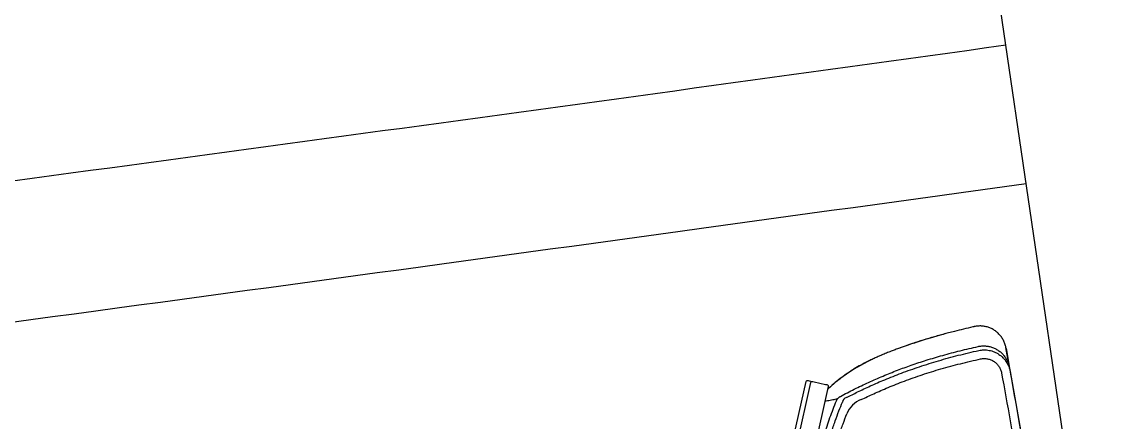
# Model space of a CAD drawing. Header units: inches. Extents: x 343 to 3010, y 5135 to 6248.
# Drawn here: x 1559.72 to 1591.15, y 5529.1 to 5540.54 of the extents above; entities that cross this region are included whole.
import ezdxf

# ---------------------------------------------------------------- set-up
doc = ezdxf.new("R2010")
doc.units = ezdxf.units.IN
doc.header["$LTSCALE"] = 10
doc.header["$MEASUREMENT"] = 0
doc.layers.add('app-u4', color=7, linetype='Continuous')
doc.styles.get("Standard").update_dxf_attribs({"font": 'arial.ttf'})

# ---------------------------------------------------------------- blocks, each defined once
blk = doc.blocks.new('A$C528554C7')
at = {"ltscale": 4}
for p, q in [((0.88, 1.442), (0.88, 17.409)), ((0.88, 0.77), (0.88, 1.345))]:
    blk.add_line(p, q, dxfattribs=at)
for centre, radius, start, end in [((5.104, 2.162), 0.679, 279.3099, 329.8589), ((5.602, 1.527), 0.167, 276.7607, 339.0082)]:
    blk.add_arc(centre, radius, start, end, dxfattribs=at)
for points, knots in [([(0.88, 1.345), (0.88, 1.356), (0.88, 1.366), (0.88, 1.377), (0.88, 1.388), (0.88, 1.399), (0.88, 1.409), (0.88, 1.42), (0.88, 1.431), (0.88, 1.442), (0.88, 2.367), (0.88, 3.292), (0.88, 4.217), (0.88, 5.065), (0.88, 5.913), (0.88, 6.762), (0.88, 7.649), (0.88, 8.538), (0.88, 9.426)], [0, 0, 0, 0, 1, 1, 1, 2, 2, 2, 3, 3, 3, 4, 4, 4, 5, 5, 5, 6, 6, 6, 6]), ([(1.128, 1.441), (1.125, 2.366), (1.122, 3.291), (1.118, 4.216), (1.114, 5.064), (1.11, 5.912), (1.107, 6.761), (1.103, 7.649), (1.101, 8.537), (1.101, 9.426)], [0, 0, 0, 0, 1, 1, 1, 2, 2, 2, 3, 3, 3, 3]), ([(7.725, 9.426), (7.725, 9.225), (7.722, 9.024), (7.715, 8.823), (7.708, 8.627), (7.698, 8.431), (7.685, 8.236), (7.672, 8.044), (7.655, 7.853), (7.635, 7.662), (7.615, 7.475), (7.592, 7.289), (7.566, 7.103), (7.54, 6.921), (7.511, 6.738), (7.478, 6.556), (7.446, 6.377), (7.41, 6.199), (7.371, 6.021), (7.333, 5.846), (7.291, 5.672), (7.246, 5.498), (7.202, 5.326), (7.154, 5.156), (7.103, 4.987), (7.052, 4.818), (6.998, 4.649), (6.941, 4.482), (6.884, 4.317), (6.824, 4.152), (6.761, 3.99), (6.701, 3.833), (6.637, 3.677), (6.571, 3.523), (6.508, 3.378), (6.443, 3.234), (6.376, 3.091), (6.315, 2.962), (6.252, 2.835), (6.188, 2.709), (6.13, 2.597), (6.072, 2.487), (6.012, 2.376), (5.958, 2.277), (5.902, 2.179), (5.846, 2.081), (5.795, 1.994), (5.744, 1.907), (5.691, 1.821)], [0, 0, 0, 0, 1, 1, 1, 2, 2, 2, 3, 3, 3, 4, 4, 4, 5, 5, 5, 6, 6, 6, 7, 7, 7, 8, 8, 8, 9, 9, 9, 10, 10, 10, 11, 11, 11, 12, 12, 12, 13, 13, 13, 14, 14, 14, 15, 15, 15, 16, 16, 16, 16]), ([(7.945, 9.426), (7.945, 9.222), (7.942, 9.019), (7.935, 8.816), (7.928, 8.618), (7.918, 8.419), (7.905, 8.221), (7.891, 8.027), (7.875, 7.833), (7.855, 7.64), (7.835, 7.45), (7.812, 7.261), (7.786, 7.073), (7.76, 6.887), (7.73, 6.703), (7.697, 6.518), (7.665, 6.336), (7.629, 6.155), (7.59, 5.974), (7.552, 5.796), (7.51, 5.619), (7.465, 5.442), (7.42, 5.269), (7.372, 5.095), (7.321, 4.923), (7.27, 4.75), (7.215, 4.579), (7.157, 4.409), (7.1, 4.241), (7.04, 4.074), (6.976, 3.908), (6.915, 3.748), (6.851, 3.589), (6.784, 3.432), (6.721, 3.285), (6.656, 3.138), (6.588, 2.993), (6.527, 2.862), (6.464, 2.732), (6.399, 2.604), (6.341, 2.489), (6.282, 2.377), (6.221, 2.265), (6.167, 2.164), (6.111, 2.063), (6.054, 1.964), (6.003, 1.875), (5.952, 1.787), (5.899, 1.699), (5.852, 1.621), (5.805, 1.544), (5.757, 1.468)], [0, 0, 0, 0, 1, 1, 1, 2, 2, 2, 3, 3, 3, 4, 4, 4, 5, 5, 5, 6, 6, 6, 7, 7, 7, 8, 8, 8, 9, 9, 9, 10, 10, 10, 11, 11, 11, 12, 12, 12, 13, 13, 13, 14, 14, 14, 15, 15, 15, 16, 16, 16, 17, 17, 17, 17]), ([(6.754, 2.939), (6.722, 2.872), (6.691, 2.805), (6.658, 2.738), (6.585, 2.588), (6.509, 2.438), (6.431, 2.29), (6.351, 2.14), (6.269, 1.992), (6.185, 1.845), (6.099, 1.695), (6.011, 1.548), (5.919, 1.402)], [0, 0, 0, 0, 1, 1, 1, 2, 2, 2, 3, 3, 3, 4, 4, 4, 4]), ([(7.225, 2.534), (7.251, 2.503), (7.259, 2.462), (7.241, 2.419), (7.241, 2.419), (6.55, 0.765), (6.55, 0.765), (6.533, 0.723), (6.499, 0.738), (6.457, 0.755), (6.457, 0.755), (6.142, 0.886), (6.142, 0.886), (6.1, 0.903), (6.066, 0.917), (6.084, 0.959), (6.084, 0.959), (6.801, 2.701), (6.801, 2.701)], [0, 0, 0, 0, 1, 1, 1, 2, 2, 2, 3, 3, 3, 4, 4, 4, 5, 5, 5, 6, 6, 6, 6]), ([(7.412, 2.462), (7.412, 2.462), (6.678, 0.713), (6.678, 0.713), (6.661, 0.671), (6.627, 0.686), (6.585, 0.703), (6.585, 0.703), (6.494, 0.741), (6.494, 0.741)], [0, 0, 0, 0, 1, 1, 1, 2, 2, 2, 3, 3, 3, 3]), ([(0.88, 1.442), (0.88, 1.458), (0.88, 1.474), (0.88, 1.49), (0.88, 1.544), (0.88, 1.598), (0.88, 1.652)], [0, 0, 0, 0, 1, 1, 1, 2, 2, 2, 2]), ([(1.659, 0.693), (1.634, 0.692), (1.609, 0.692), (1.584, 0.694), (1.559, 0.695), (1.534, 0.699), (1.509, 0.703), (1.484, 0.707), (1.459, 0.711), (1.435, 0.718), (1.411, 0.725), (1.387, 0.733), (1.363, 0.742), (1.34, 0.75), (1.317, 0.76), (1.294, 0.772), (1.272, 0.783), (1.25, 0.795), (1.229, 0.809), (1.207, 0.822), (1.187, 0.837), (1.167, 0.852), (1.148, 0.867), (1.128, 0.884), (1.11, 0.902), (1.092, 0.919), (1.075, 0.937), (1.059, 0.957), (1.042, 0.976), (1.027, 0.995), (1.013, 1.016), (0.998, 1.037), (0.985, 1.058), (0.973, 1.08), (0.961, 1.102), (0.95, 1.125), (0.94, 1.148), (0.93, 1.171), (0.921, 1.195), (0.914, 1.219), (0.907, 1.243), (0.9, 1.267), (0.895, 1.292), (0.89, 1.316), (0.887, 1.341), (0.884, 1.366), (0.882, 1.392), (0.88, 1.417), (0.88, 1.442)], [0, 0, 0, 0, 1, 1, 1, 2, 2, 2, 3, 3, 3, 4, 4, 4, 5, 5, 5, 6, 6, 6, 7, 7, 7, 8, 8, 8, 9, 9, 9, 10, 10, 10, 11, 11, 11, 12, 12, 12, 13, 13, 13, 14, 14, 14, 15, 15, 15, 16, 16, 16, 16]), ([(1.659, 0.578), (1.642, 0.577), (1.624, 0.577), (1.607, 0.578), (1.589, 0.578), (1.572, 0.579), (1.554, 0.581), (1.537, 0.582), (1.52, 0.585), (1.503, 0.588), (1.486, 0.591), (1.469, 0.595), (1.451, 0.598), (1.434, 0.602), (1.418, 0.608), (1.401, 0.613), (1.384, 0.618), (1.368, 0.624), (1.352, 0.63), (1.336, 0.637), (1.32, 0.644), (1.304, 0.651), (1.288, 0.66), (1.273, 0.667), (1.257, 0.676), (1.242, 0.685), (1.227, 0.694), (1.213, 0.704), (1.198, 0.713), (1.184, 0.723), (1.17, 0.734), (1.156, 0.745), (1.143, 0.756), (1.13, 0.768), (1.117, 0.78), (1.105, 0.792), (1.092, 0.804), (1.08, 0.817), (1.068, 0.83), (1.057, 0.843), (1.046, 0.857), (1.035, 0.87), (1.025, 0.885), (1.014, 0.899), (1.004, 0.914), (0.995, 0.928), (0.986, 0.943), (0.977, 0.959), (0.969, 0.974), (0.96, 0.989), (0.953, 1.005), (0.946, 1.022), (0.939, 1.037), (0.932, 1.053), (0.926, 1.07), (0.92, 1.086), (0.914, 1.103), (0.91, 1.12), (0.905, 1.137), (0.9, 1.154), (0.897, 1.171), (0.893, 1.188), (0.89, 1.206), (0.888, 1.223), (0.885, 1.24), (0.883, 1.258), (0.882, 1.275), (0.881, 1.293), (0.88, 1.31), (0.88, 1.328)], [0, 0, 0, 0, 1, 1, 1, 2, 2, 2, 3, 3, 3, 4, 4, 4, 5, 5, 5, 6, 6, 6, 7, 7, 7, 8, 8, 8, 9, 9, 9, 10, 10, 10, 11, 11, 11, 12, 12, 12, 13, 13, 13, 14, 14, 14, 15, 15, 15, 16, 16, 16, 17, 17, 17, 18, 18, 18, 19, 19, 19, 20, 20, 20, 21, 21, 21, 22, 22, 22, 23, 23, 23, 23]), ([(0.88, 1.328), (0.88, 1.324), (0.88, 1.32), (0.88, 1.316), (0.88, 1.312), (0.88, 1.308), (0.88, 1.304), (0.88, 1.299), (0.88, 1.296), (0.88, 1.291), (0.88, 1.287), (0.88, 1.283), (0.88, 1.278), (0.88, 1.273), (0.88, 1.269), (0.88, 1.264), (0.88, 1.259), (0.88, 1.254), (0.88, 1.249), (0.88, 1.244), (0.88, 1.239), (0.88, 1.233), (0.88, 1.228), (0.88, 1.223), (0.88, 1.217), (0.88, 1.211), (0.88, 1.205), (0.88, 1.199), (0.88, 1.193), (0.88, 1.186), (0.88, 1.18), (0.88, 1.173), (0.88, 1.166), (0.88, 1.16), (0.88, 1.152), (0.88, 1.145), (0.88, 1.138), (0.88, 1.131), (0.88, 1.123), (0.88, 1.115), (0.88, 1.107), (0.88, 1.099), (0.88, 1.091), (0.88, 1.082), (0.88, 1.073), (0.88, 1.065), (0.88, 1.055), (0.88, 1.046), (0.88, 1.037), (0.88, 1.027), (0.88, 1.017), (0.88, 1.008), (0.88, 0.997), (0.88, 0.987), (0.88, 0.976), (0.88, 0.965), (0.88, 0.955), (0.88, 0.943), (0.88, 0.931), (0.88, 0.92), (0.88, 0.909), (0.88, 0.896), (0.88, 0.884), (0.88, 0.872), (0.88, 0.86), (0.88, 0.847), (0.88, 0.836), (0.88, 0.823), (0.88, 0.812), (0.88, 0.799), (0.88, 0.789), (0.88, 0.777), (0.88, 0.771), (0.88, 0.767), (0.88, 0.764), (0.88, 0.753), (0.88, 0.751), (0.88, 0.749), (0.88, 0.748)], [0, 0, 0, 0, 1, 1, 1, 2, 2, 2, 3, 3, 3, 4, 4, 4, 5, 5, 5, 6, 6, 6, 7, 7, 7, 8, 8, 8, 9, 9, 9, 10, 10, 10, 11, 11, 11, 12, 12, 12, 13, 13, 13, 14, 14, 14, 15, 15, 15, 16, 16, 16, 17, 17, 17, 18, 18, 18, 19, 19, 19, 20, 20, 20, 21, 21, 21, 22, 22, 22, 23, 23, 23, 24, 24, 24, 25, 25, 25, 26, 26, 26, 26]), ([(1.648, 0.94), (1.632, 0.94), (1.615, 0.94), (1.598, 0.941), (1.582, 0.942), (1.565, 0.944), (1.548, 0.947), (1.532, 0.95), (1.515, 0.953), (1.499, 0.957), (1.483, 0.962), (1.467, 0.967), (1.451, 0.973), (1.436, 0.979), (1.42, 0.985), (1.405, 0.993), (1.39, 1.001), (1.376, 1.009), (1.361, 1.018), (1.347, 1.027), (1.334, 1.037), (1.32, 1.047), (1.307, 1.057), (1.294, 1.068), (1.282, 1.08), (1.27, 1.092), (1.259, 1.105), (1.248, 1.117), (1.237, 1.129), (1.227, 1.143), (1.217, 1.157), (1.207, 1.171), (1.199, 1.185), (1.19, 1.2), (1.182, 1.214), (1.175, 1.23), (1.169, 1.245), (1.162, 1.261), (1.156, 1.276), (1.151, 1.292), (1.146, 1.308), (1.142, 1.325), (1.138, 1.341), (1.135, 1.357), (1.132, 1.374), (1.131, 1.391), (1.129, 1.408), (1.128, 1.424), (1.128, 1.441)], [0, 0, 0, 0, 1, 1, 1, 2, 2, 2, 3, 3, 3, 4, 4, 4, 5, 5, 5, 6, 6, 6, 7, 7, 7, 8, 8, 8, 9, 9, 9, 10, 10, 10, 11, 11, 11, 12, 12, 12, 13, 13, 13, 14, 14, 14, 15, 15, 15, 16, 16, 16, 16]), ([(5.214, 1.492), (5.088, 1.456), (4.961, 1.421), (4.834, 1.389), (4.689, 1.352), (4.545, 1.317), (4.399, 1.284), (4.236, 1.248), (4.072, 1.215), (3.907, 1.185), (3.729, 1.152), (3.55, 1.122), (3.371, 1.096), (3.186, 1.069), (3.001, 1.045), (2.815, 1.025), (2.624, 1.004), (2.433, 0.987), (2.241, 0.974), (2.044, 0.959), (1.846, 0.948), (1.648, 0.94)], [0, 0, 0, 0, 1, 1, 1, 2, 2, 2, 3, 3, 3, 4, 4, 4, 5, 5, 5, 6, 6, 6, 7, 7, 7, 7]), ([(5.622, 1.362), (5.508, 1.326), (5.394, 1.292), (5.28, 1.259), (5.151, 1.223), (5.023, 1.187), (4.893, 1.154), (4.747, 1.116), (4.6, 1.081), (4.452, 1.049), (4.286, 1.012), (4.12, 0.977), (3.952, 0.946), (3.771, 0.912), (3.589, 0.882), (3.407, 0.856), (3.219, 0.827), (3.031, 0.803), (2.842, 0.782), (2.649, 0.761), (2.454, 0.743), (2.26, 0.728), (2.06, 0.713), (1.86, 0.701), (1.659, 0.693)], [0, 0, 0, 0, 1, 1, 1, 2, 2, 2, 3, 3, 3, 4, 4, 4, 5, 5, 5, 6, 6, 6, 7, 7, 7, 8, 8, 8, 8]), ([(5.785, 1.297), (5.644, 1.25), (5.501, 1.206), (5.358, 1.164), (5.214, 1.122), (5.069, 1.082), (4.924, 1.044), (4.776, 1.006), (4.628, 0.97), (4.48, 0.937), (4.337, 0.904), (4.194, 0.874), (4.05, 0.846), (3.912, 0.819), (3.773, 0.794), (3.633, 0.772), (3.485, 0.748), (3.337, 0.726), (3.188, 0.707), (3.025, 0.685), (2.863, 0.667), (2.7, 0.651), (2.528, 0.634), (2.356, 0.619), (2.184, 0.607), (2.009, 0.595), (1.834, 0.585), (1.659, 0.578)], [0, 0, 0, 0, 1, 1, 1, 2, 2, 2, 3, 3, 3, 4, 4, 4, 5, 5, 5, 6, 6, 6, 7, 7, 7, 8, 8, 8, 9, 9, 9, 9]), ([(5.919, 1.402), (5.917, 1.397), (5.914, 1.392), (5.91, 1.388), (5.907, 1.383), (5.904, 1.38), (5.901, 1.376), (5.898, 1.372), (5.894, 1.368), (5.891, 1.364), (5.888, 1.361), (5.885, 1.358), (5.882, 1.355), (5.878, 1.352), (5.875, 1.349), (5.872, 1.346), (5.869, 1.343), (5.865, 1.34), (5.862, 1.337), (5.858, 1.335), (5.855, 1.332), (5.851, 1.33), (5.848, 1.327), (5.844, 1.325), (5.84, 1.322), (5.836, 1.32), (5.832, 1.318), (5.828, 1.315), (5.824, 1.313), (5.82, 1.31), (5.815, 1.308), (5.81, 1.307), (5.806, 1.304), (5.801, 1.302), (5.796, 1.3), (5.79, 1.298), (5.785, 1.297)], [0, 0, 0, 0, 1, 1, 1, 2, 2, 2, 3, 3, 3, 4, 4, 4, 5, 5, 5, 6, 6, 6, 7, 7, 7, 8, 8, 8, 9, 9, 9, 10, 10, 10, 11, 11, 11, 12, 12, 12, 12]), ([(5.892, 1.353), (5.913, 1.355), (5.934, 1.356), (5.954, 1.357), (5.976, 1.358), (5.998, 1.358), (6.02, 1.359), (6.044, 1.36), (6.069, 1.361), (6.093, 1.361), (6.121, 1.362), (6.148, 1.362), (6.175, 1.363), (6.201, 1.363), (6.228, 1.363), (6.254, 1.364), (6.254, 1.364), (6.255, 1.364), (6.256, 1.364)], [0, 0, 0, 0, 1, 1, 1, 2, 2, 2, 3, 3, 3, 4, 4, 4, 5, 5, 5, 5.027102, 5.027102, 5.027102, 5.027102]), ([(4.673, 0.404), (4.721, 0.417), (4.77, 0.43), (4.818, 0.445), (4.896, 0.468), (4.973, 0.492), (5.05, 0.518), (5.12, 0.542), (5.19, 0.568), (5.259, 0.596), (5.329, 0.623), (5.397, 0.652), (5.465, 0.682), (5.534, 0.713), (5.602, 0.746), (5.67, 0.781), (5.738, 0.815), (5.806, 0.851), (5.873, 0.889), (5.939, 0.927), (6.005, 0.966), (6.071, 1.007), (6.086, 1.016), (6.101, 1.026), (6.117, 1.036)], [0, 0, 0, 0, 1, 1, 1, 2, 2, 2, 3, 3, 3, 4, 4, 4, 5, 5, 5, 6, 6, 6, 7, 7, 7, 7.237735, 7.237735, 7.237735, 7.237735]), ([(4.673, 0.404), (4.733, 0.421), (4.793, 0.437), (4.852, 0.454), (4.931, 0.478), (5.01, 0.504), (5.088, 0.532), (5.161, 0.557), (5.234, 0.585), (5.306, 0.615), (5.375, 0.642), (5.442, 0.672), (5.509, 0.703), (5.575, 0.733), (5.64, 0.765), (5.704, 0.797), (5.77, 0.832), (5.834, 0.867), (5.898, 0.903), (5.964, 0.94), (6.028, 0.98), (6.091, 1.02), (6.1, 1.026), (6.108, 1.031), (6.117, 1.036)], [0, 0, 0, 0, 1, 1, 1, 2, 2, 2, 3, 3, 3, 4, 4, 4, 5, 5, 5, 6, 6, 6, 7, 7, 7, 7.131852, 7.131852, 7.131852, 7.131852]), ([(0.88, 0.882), (0.88, 0.872), (0.88, 0.86), (0.88, 0.848), (0.88, 0.837), (0.88, 0.827), (0.88, 0.816)], [0, 0, 0, 0, 1, 1, 1, 2, 2, 2, 2]), ([(0.88, 0.782), (0.88, 0.782), (0.88, 0.782), (0.88, 0.782), (0.88, 0.777), (0.88, 0.774), (0.88, 0.771)], [0, 0, 0, 0, 1, 1, 1, 2, 2, 2, 2]), ([(0.88, 0.77), (0.88, 0.768), (0.88, 0.765), (0.88, 0.763), (0.88, 0.76), (0.88, 0.758), (0.88, 0.755), (0.88, 0.753), (0.88, 0.75), (0.88, 0.748)], [0, 0, 0, 0, 1, 1, 1, 2, 2, 2, 3, 3, 3, 3]), ([(0.88, 0.748), (0.88, 0.729), (0.881, 0.71), (0.882, 0.692), (0.884, 0.674), (0.886, 0.656), (0.888, 0.637), (0.891, 0.619), (0.895, 0.601), (0.899, 0.582), (0.903, 0.565), (0.907, 0.547), (0.913, 0.529), (0.918, 0.512), (0.924, 0.494), (0.931, 0.477), (0.938, 0.46), (0.945, 0.443), (0.953, 0.426), (0.961, 0.409), (0.969, 0.393), (0.978, 0.377), (0.987, 0.361), (0.997, 0.346), (1.008, 0.33), (1.018, 0.314), (1.029, 0.3), (1.04, 0.285), (1.052, 0.271), (1.064, 0.256), (1.076, 0.243), (1.077, 0.242), (1.078, 0.24), (1.079, 0.24)], [0, 0, 0, 0, 1, 1, 1, 2, 2, 2, 3, 3, 3, 4, 4, 4, 5, 5, 5, 6, 6, 6, 7, 7, 7, 8, 8, 8, 9, 9, 9, 10, 10, 10, 11, 11, 11, 11]), ([(3.863, 0.23), (3.869, 0.231), (3.876, 0.233), (3.882, 0.234), (3.924, 0.241), (3.966, 0.249), (4.009, 0.256), (4.051, 0.265), (4.094, 0.273), (4.136, 0.281), (4.182, 0.29), (4.227, 0.299), (4.273, 0.309), (4.322, 0.32), (4.371, 0.33), (4.421, 0.342), (4.428, 0.343), (4.435, 0.345), (4.443, 0.347)], [0, 0, 0, 0, 1, 1, 1, 2, 2, 2, 3, 3, 3, 4, 4, 4, 5, 5, 5, 6, 6, 6, 6]), ([(4.443, 0.347), (4.48, 0.355), (4.517, 0.364), (4.553, 0.373), (4.593, 0.383), (4.633, 0.393), (4.673, 0.404)], [0, 0, 0, 0, 1, 1, 1, 2, 2, 2, 2]), ([(1.079, 0.24), (1.084, 0.235), (1.088, 0.23), (1.093, 0.224), (1.105, 0.212), (1.118, 0.2), (1.131, 0.189), (1.144, 0.176), (1.158, 0.166), (1.172, 0.154), (1.186, 0.144), (1.2, 0.134), (1.215, 0.124), (1.229, 0.114), (1.244, 0.105), (1.26, 0.097), (1.275, 0.088), (1.291, 0.08), (1.307, 0.072), (1.322, 0.064), (1.339, 0.058), (1.355, 0.051), (1.371, 0.045), (1.388, 0.038), (1.405, 0.034), (1.422, 0.028), (1.439, 0.024), (1.456, 0.019), (1.473, 0.015), (1.49, 0.012), (1.508, 0.009), (1.525, 0.006), (1.543, 0.004), (1.56, 0.002), (1.578, 0), (1.595, 0), (1.613, -0.001), (1.631, -0.001), (1.649, -0.001), (1.666, 0)], [0, 0, 0, 0, 1, 1, 1, 2, 2, 2, 3, 3, 3, 4, 4, 4, 5, 5, 5, 6, 6, 6, 7, 7, 7, 8, 8, 8, 9, 9, 9, 10, 10, 10, 11, 11, 11, 12, 12, 12, 13, 13, 13, 13]), ([(1.666, 0), (1.67, 0), (1.674, 0), (1.677, 0), (1.681, 0.001), (1.685, 0.001), (1.688, 0.001), (1.692, 0.001), (1.696, 0.002), (1.699, 0.002)], [0, 0, 0, 0, 1, 1, 1, 2, 2, 2, 3, 3, 3, 3]), ([(1.705, 0.002), (1.797, 0.007), (1.89, 0.012), (1.981, 0.017), (2.071, 0.023), (2.159, 0.029), (2.248, 0.035), (2.306, 0.039), (2.363, 0.044), (2.421, 0.048), (2.447, 0.051), (2.473, 0.053), (2.5, 0.055)], [0, 0, 0, 0, 1, 1, 1, 2, 2, 2, 3, 3, 3, 4, 4, 4, 4]), ([(2.5, 0.055), (2.678, 0.07), (2.856, 0.088), (3.033, 0.109), (3.188, 0.128), (3.342, 0.148), (3.495, 0.171), (3.577, 0.182), (3.659, 0.196), (3.741, 0.21)], [0, 0, 0, 0, 1, 1, 1, 2, 2, 2, 3, 3, 3, 3]), ([(2.5, 0.055), (2.614, 0.065), (2.728, 0.076), (2.843, 0.088), (2.953, 0.099), (3.063, 0.112), (3.172, 0.126), (3.277, 0.139), (3.381, 0.154), (3.485, 0.169), (3.571, 0.182), (3.656, 0.195), (3.741, 0.21)], [0, 0, 0, 0, 1, 1, 1, 2, 2, 2, 3, 3, 3, 4, 4, 4, 4])]:
    blk.add_open_spline(points, degree=3, knots=knots, dxfattribs=at)
for points in [[(0.88, 1.328), (0.88, 1.334), (0.88, 1.339), (0.88, 1.345)], [(3.741, 0.21), (3.782, 0.216), (3.822, 0.223), (3.863, 0.23)]]:
    blk.add_open_spline(points, degree=3, dxfattribs=at)
at = {"linetype": 'Continuous', "lineweight": 0, "flags": 2}
for tag, p in [('MODELNUMBER', (0, 9.419)), ('TRADENAME', (0, 9.416)), ('PRODUCT', (0, 9.412)), ('MATERIAL', (0, 9.409))]:
    blk.add_attdef(tag, p, '', height=0.003, dxfattribs=at)

msp = doc.modelspace()

# ---------------------------------------------------------------- linework, layer by layer
msp.add_line((1601.758, 5445.768), (1583.179, 5571.757))
for radius, start, end in [(7388.25, 277.6130695, 277.8922665), (7392.25, 277.5824831, 277.8925351)]:
    msp.add_arc((573.393, 12858.15), radius, start, end)

# ---------------------------------------------------------------- block references
at = {"layer": 'app-u4', "rotation": 189.9999999999999}
msp.add_blockref('A$C528554C7', (1588.619, 5532.118), dxfattribs=at)

doc.saveas('drawing.dxf')
